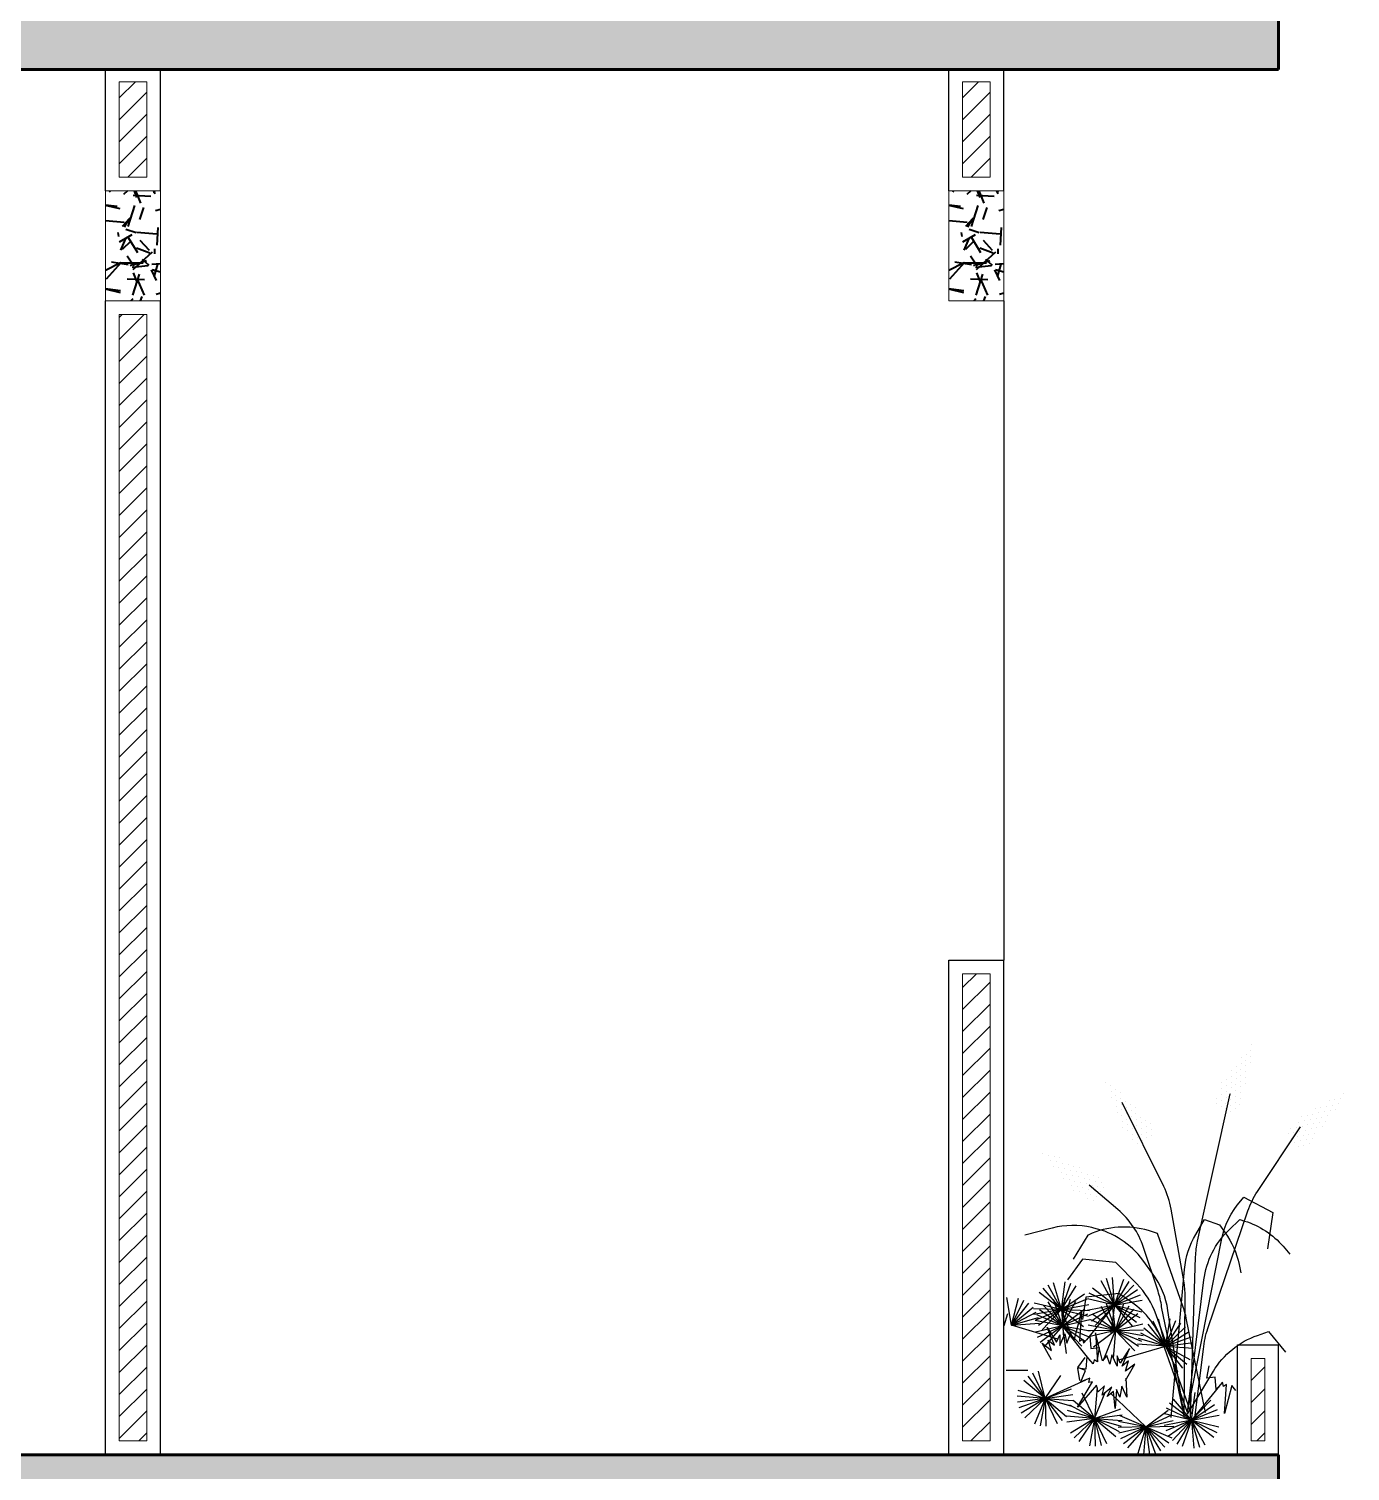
# Model space of a CAD drawing. Header units: millimetres. Extents: x -106 to 2534, y 21 to 2786.
# Drawn here: x 1316.321 to 1318.725, y 1350.731 to 1353.356 of the extents above; entities that cross this region are included whole.
import ezdxf

# ---------------------------------------------------------------- set-up
doc = ezdxf.new("R2010")
doc.units = ezdxf.units.MM
for name, color, linetype, lineweight in [('achurado', 142, 'Continuous', 9), ('fach mas atras', 62, 'Continuous', 20), ('muro adela', 202, 'Continuous', 30), ('muros', 20, 'Continuous', 30), ('placa', 162, 'Continuous', 60), ('vaciao', 102, 'Continuous', 40)]:
    doc.layers.add(name, color=color, linetype=linetype, lineweight=lineweight)
pattern_1 = [(45, (51.794525, -10.70056), (-0.01999999997, 0.01999999997), [])]
pattern_2 = [(45, (51.268475, -10.70056), (-0.01999999997, 0.01999999997), [])]

# ---------------------------------------------------------------- blocks, each defined once
blk = doc.blocks.new('*X136')
for p, q in [((5.332, 7.264), (5.332, 7.264)), ((5.391, 7.226), (5.391, 7.226)), ((5.395, 7.156), (5.395, 7.156)), ((5.399, 7.086), (5.399, 7.086)), ((5.449, 7.187), (5.449, 7.187)), ((5.453, 7.118), (5.453, 7.118)), ((5.457, 7.048), (5.457, 7.048)), ((5.507, 7.149), (5.507, 7.149)), ((5.511, 7.079), (5.511, 7.079)), ((5.57, 7.041), (5.57, 7.041)), ((5.461, 6.978), (5.461, 6.978)), ((5.466, 6.908), (5.466, 6.908)), ((5.516, 7.009), (5.516, 7.009)), ((5.52, 6.94), (5.52, 6.94)), ((5.524, 6.87), (5.524, 6.87)), ((5.574, 6.971), (5.574, 6.971)), ((5.578, 6.901), (5.578, 6.901)), ((5.628, 7.002), (5.628, 7.002)), ((5.632, 6.932), (5.632, 6.932)), ((5.636, 6.863), (5.636, 6.863)), ((5.686, 6.964), (5.686, 6.964)), ((5.69, 6.894), (5.69, 6.894)), ((5.528, 6.8), (5.528, 6.8)), ((5.532, 6.73), (5.532, 6.73)), ((5.582, 6.831), (5.582, 6.831)), ((5.586, 6.762), (5.586, 6.762)), ((5.591, 6.692), (5.591, 6.692)), ((5.641, 6.793), (5.641, 6.793)), ((5.645, 6.723), (5.645, 6.723)), ((5.695, 6.824), (5.695, 6.824)), ((5.699, 6.754), (5.699, 6.754)), ((5.749, 6.855), (5.749, 6.855)), ((5.753, 6.786), (5.753, 6.786)), ((5.757, 6.716), (5.757, 6.716)), ((5.807, 6.817), (5.807, 6.817)), ((5.811, 6.747), (5.811, 6.747)), ((5.865, 6.778), (5.865, 6.778)), ((5.87, 6.709), (5.87, 6.709)), ((5.649, 6.653), (5.649, 6.653)), ((5.653, 6.584), (5.653, 6.584)), ((5.703, 6.685), (5.703, 6.685)), ((5.707, 6.615), (5.707, 6.615)), ((5.711, 6.545), (5.711, 6.545)), ((5.761, 6.646), (5.761, 6.646)), ((5.766, 6.576), (5.766, 6.576)), ((5.815, 6.677), (5.815, 6.677)), ((5.82, 6.608), (5.82, 6.608)), ((5.874, 6.639), (5.874, 6.639))]:
    blk.add_line(p, q)

msp = doc.modelspace()

# ---------------------------------------------------------------- hatches: boundary and pattern name
h = msp.add_hatch()
h.set_pattern_fill('GRAVEL', color=256, scale=0.025, style=0)
h.set_pattern_definition([(228.0128, (35.018797, 2.78968), (-5.0800043165, -5.7150070224), [0.08543025, -8.457625]), (184.9697, (34.961647, 2.72618), (7.62001232654, 0.63499551885), [0.14660125, -14.5135]), (132.5104, (34.815597, 2.71348), (6.3499953796, -6.9850068231), [0.1033705, -10.233675]), (267.2737, (34.567947, 2.55473), (0.6349972427, 12.69999591334), [0.13350125, -13.2166]), (292.8337, (34.561597, 2.42138), (-3.1750090139, 7.6200043325), [0.1309085, -12.95995]), (357.2737, (34.612397, 2.30073), (-12.69999591334, 0.6349972427), [0.13350125, -13.2166]), (37.6942, (34.745747, 2.29438), (-8.2550052153, -6.34999433925), [0.1765485, -17.478275]), (72.2553, (34.885447, 2.40233), (4.44500889137, 13.9700040515), [0.16668, -16.501325]), (121.4296, (34.936247, 2.56108), (-5.0800013088, 8.25499029), [0.13395325, -13.261375]), (175.2364, (34.866397, 2.67538), (6.9849945133, -0.6349940407), [0.15292825, -7.493475]), (222.3974, (34.713997, 2.68808), (-7.6200002293, -6.98499091266), [0.1977695, -19.5792]), (138.8141, (35.196597, 2.54838), (-4.4449971686, 3.8099941393), [0.06750125, -6.68265]), (171.4692, (35.145797, 2.59283), (8.2549873989, -1.2700032), [0.1284205, -12.71365]), (225, (35.0188, 2.6119), (-1e-16, -0.63499957), [0.08980225, -0.8082225]), (203.1986, (34.97435, 2.68808), (3.1750107064, 1.2700055686), [0.04836025, -4.78765]), (291.8014, (34.9299, 2.66903), (-0.6350004455, 1.905001227), [0.0683915, -3.3512]), (30.9638, (34.9553, 2.60553), (1.904997989, 1.2700009897), [0.11108, -3.591575]), (161.5651, (35.05055, 2.66268), (1.27000058, -0.634999056), [0.08032175, -1.927725]), (16.3895, (34.561597, 2.66903), (6.3500035035, 1.9049960375), [0.112522, -11.1397]), (70.3462, (34.669547, 2.70078), (-2.5399929222, -6.9849901221), [0.09439975, -9.34555]), (293.1986, (35.05055, 2.78968), (-1.2700055686, 3.1750107064), [0.09672, -4.7393]), (343.6105, (35.088647, 2.70078), (-6.3500035035, 1.9049960375), [0.112522, -11.1397]), (339.444, (34.5616, 2.27533), (-3.175003941, 1.269998459), [0.10850875, -5.316925]), (294.7751, (34.663197, 2.23723), (-3.1749926009, 6.9849967565), [0.090918, -9.0009]), (66.8014, (35.0569, 2.15468), (1.2700055686, 3.1750107064), [0.09672, -4.7393]), (17.354, (35.094997, 2.24358), (-8.2550004455, -2.5399961689), [0.10644575, -10.5381]), (69.444, (34.74575, 2.15468), (-1.269998459, -3.175003941), [0.0542545, -5.3712]), (101.3099, (35.0188, 2.15468), (-0.634996866, 2.539991865), [0.03237875, -3.2055]), (165.9638, (35.01245, 2.18643), (1.905001339, -0.634998901), [0.1309085, -2.4872625]), (186.009, (34.885447, 2.21818), (6.3499906361, 0.63499851714), [0.12131675, -12.01035]), (303.6901, (34.9553, 2.54838), (-0.635000218, 1.269998775), [0.091581, -2.197945]), (353.1572, (35.006097, 2.47218), (10.79500446416, -1.2700056879), [0.15988925, -15.829]), (60.9454, (35.164847, 2.45313), (-2.5399940915, -4.4449894027), [0.065377, -6.47235]), (90, (35.1966, 2.5103), (-0.635, 0.635), [0.0381, -0.5969]), (120.2564, (34.872747, 2.23723), (2.5399946167, -4.4449977581), [0.08821675, -8.733475]), (48.0128, (34.828297, 2.31343), (5.0800043165, 5.7150070224), [0.17086075, -8.3722]), (0, (34.9426, 2.4404), (0.635, 0.635), [0.1651, -0.4699]), (325.3048, (35.107697, 2.44043), (-6.3499889977, 4.4450004226), [0.1004025, -9.939825]), (254.0546, (35.19025, 2.38328), (-0.63500162, -2.540006051), [0.09245725, -4.530425]), (207.646, (35.164847, 2.29438), (-12.06499576226, -6.3500039937), [0.15053625, -14.903125]), (175.4261, (35.031497, 2.22453), (-8.2550019012, 0.6349969278), [0.15925725, -15.76645]), (175.4261, (35.031497, 2.22453), (-8.2550019012, 0.6349969278), [0.15925725, -15.76645])])
h.paths.add_polyline_path([(1308.826, 1353.4608), (1308.826, 1353.2819), (1318.5948, 1353.2819), (1318.5948, 1353.4608)])
h = msp.add_hatch()
h.set_pattern_fill('GRAVEL', color=256, scale=0.025, style=0)
h.set_pattern_definition([(228.0128, (35.018797, 0.08968), (-5.0800043165, -5.7150070224), [0.08543025, -8.457625]), (184.9697, (34.961647, 0.02618), (7.62001232654, 0.63499551885), [0.14660125, -14.5135]), (132.5104, (34.815597, 0.01348), (6.3499953796, -6.9850068231), [0.1033705, -10.233675]), (267.2737, (34.567947, -0.14527), (0.6349972427, 12.69999591334), [0.13350125, -13.2166]), (292.8337, (34.561597, -0.27862), (-3.1750090139, 7.6200043325), [0.1309085, -12.95995]), (357.2737, (34.612397, -0.39927), (-12.69999591334, 0.6349972427), [0.13350125, -13.2166]), (37.6942, (34.745747, -0.40562), (-8.2550052153, -6.34999433925), [0.1765485, -17.478275]), (72.2553, (34.885447, -0.29767), (4.44500889137, 13.9700040515), [0.16668, -16.501325]), (121.4296, (34.936247, -0.13892), (-5.0800013088, 8.25499029), [0.13395325, -13.261375]), (175.2364, (34.866397, -0.02462), (6.9849945133, -0.6349940407), [0.15292825, -7.493475]), (222.3974, (34.713997, -0.01192), (-7.6200002293, -6.98499091266), [0.1977695, -19.5792]), (138.8141, (35.196597, -0.15162), (-4.4449971686, 3.8099941393), [0.06750125, -6.68265]), (171.4692, (35.145797, -0.10717), (8.2549873989, -1.2700032), [0.1284205, -12.71365]), (225, (35.0188, -0.0881), (-1e-16, -0.63499957), [0.08980225, -0.8082225]), (203.1986, (34.97435, -0.01192), (3.1750107064, 1.2700055686), [0.04836025, -4.78765]), (291.8014, (34.9299, -0.03097), (-0.6350004455, 1.905001227), [0.0683915, -3.3512]), (30.9638, (34.9553, -0.09447), (1.904997989, 1.2700009897), [0.11108, -3.591575]), (161.5651, (35.05055, -0.03732), (1.27000058, -0.634999056), [0.08032175, -1.927725]), (16.3895, (34.561597, -0.03097), (6.3500035035, 1.9049960375), [0.112522, -11.1397]), (70.3462, (34.669547, 0.00078), (-2.5399929222, -6.9849901221), [0.09439975, -9.34555]), (293.1986, (35.05055, 0.08968), (-1.2700055686, 3.1750107064), [0.09672, -4.7393]), (343.6105, (35.088647, 0.00078), (-6.3500035035, 1.9049960375), [0.112522, -11.1397]), (339.444, (34.5616, -0.42467), (-3.175003941, 1.269998459), [0.10850875, -5.316925]), (294.7751, (34.663197, -0.46277), (-3.1749926009, 6.9849967565), [0.090918, -9.0009]), (66.8014, (35.0569, -0.54532), (1.2700055686, 3.1750107064), [0.09672, -4.7393]), (17.354, (35.094997, -0.45642), (-8.2550004455, -2.5399961689), [0.10644575, -10.5381]), (69.444, (34.74575, -0.54532), (-1.269998459, -3.175003941), [0.0542545, -5.3712]), (101.3099, (35.0188, -0.54532), (-0.634996866, 2.539991865), [0.03237875, -3.2055]), (165.9638, (35.01245, -0.51357), (1.905001339, -0.634998901), [0.1309085, -2.4872625]), (186.009, (34.885447, -0.48182), (6.3499906361, 0.63499851714), [0.12131675, -12.01035]), (303.6901, (34.9553, -0.15162), (-0.635000218, 1.269998775), [0.091581, -2.197945]), (353.1572, (35.006097, -0.22782), (10.79500446416, -1.2700056879), [0.15988925, -15.829]), (60.9454, (35.164847, -0.24687), (-2.5399940915, -4.4449894027), [0.065377, -6.47235]), (90, (35.1966, -0.1897), (-0.635, 0.635), [0.0381, -0.5969]), (120.2564, (34.872747, -0.46277), (2.5399946167, -4.4449977581), [0.08821675, -8.733475]), (48.0128, (34.828297, -0.38657), (5.0800043165, 5.7150070224), [0.17086075, -8.3722]), (0, (34.9426, -0.2596), (0.635, 0.635), [0.1651, -0.4699]), (325.3048, (35.107697, -0.25957), (-6.3499889977, 4.4450004226), [0.1004025, -9.939825]), (254.0546, (35.19025, -0.31672), (-0.63500162, -2.540006051), [0.09245725, -4.530425]), (207.646, (35.164847, -0.40562), (-12.06499576226, -6.3500039937), [0.15053625, -14.903125]), (175.4261, (35.031497, -0.47547), (-8.2550019012, 0.6349969278), [0.15925725, -15.76645]), (175.4261, (35.031497, -0.47547), (-8.2550019012, 0.6349969278), [0.15925725, -15.76645])])
h.paths.add_polyline_path([(1318.5948, 1350.7608), (1307.4457, 1350.7608), (1307.4457, 1350.5819), (1318.5948, 1350.5819)])
at = {"layer": 'achurado'}
h = msp.add_hatch(dxfattribs=at)
h.set_pattern_fill('JIS_WOOD', color=256, scale=0.04, style=0)
h.set_pattern_definition(pattern_1)
h.paths.add_polyline_path([(1316.5354, 1353.2596), (1316.4854, 1353.2596), (1316.4854, 1353.0858), (1316.5354, 1353.0858)])
h = msp.add_hatch(dxfattribs=at)
h.set_pattern_fill('JIS_WOOD', color=256, scale=0.04, style=0)
h.set_pattern_definition([(45, (53.328856, -10.70056), (-0.01999999997, 0.01999999997), [])])
h.paths.add_polyline_path([(1318.0698, 1353.2596), (1318.0198, 1353.2596), (1318.0198, 1353.0858), (1318.0698, 1353.0858)])
h = msp.add_hatch(dxfattribs=at)
h.set_pattern_fill('JIS_WOOD', color=256, scale=0.04, style=0)
h.set_pattern_definition(pattern_1)
h.paths.add_polyline_path([(1316.4854, 1350.7858), (1316.5354, 1350.7858), (1316.5354, 1352.8358), (1316.4854, 1352.8358)])
h = msp.add_hatch(dxfattribs=at)
h.set_pattern_fill('JIS_WOOD', color=256, scale=0.04, style=0)
h.set_pattern_definition(pattern_2)
h.paths.add_polyline_path([(1318.0698, 1351.6358), (1318.0198, 1351.6358), (1318.0198, 1350.7858), (1318.0698, 1350.7858)])
h = msp.add_hatch(dxfattribs=at)
h.set_pattern_fill('JIS_WOOD', color=256, scale=0.04, style=0)
h.set_pattern_definition(pattern_2)
h.paths.add_polyline_path([(1318.5698, 1350.9358), (1318.5448, 1350.9358), (1318.5448, 1350.7858), (1318.5698, 1350.7858)])
at = {"layer": 'vaciao'}
h = msp.add_hatch(dxfattribs=at)
h.set_pattern_fill('GRAVEL', color=256, scale=0.006, style=0)
h.set_pattern_definition([(228.0128, (46.1, -0.299498), (-1.219201035954, -1.37160168537), [0.02050326, -2.02983]), (184.9697, (46.0862836, -0.3147385), (1.82880295837, 0.152398924523), [0.0351843, -3.48324]), (132.5104, (46.051232, -0.317786), (1.5239988911, -1.676401637548), [0.02480892, -2.456082]), (267.2737, (45.991796, -0.3558865), (0.15239933825, 3.047999019202), [0.0320403, -3.171984]), (292.8337, (45.990272, -0.3878905), (-0.76200216333, 1.828801039803), [0.03141804, -3.110388]), (357.2737, (46.002464, -0.4168465), (-3.047999019202, 0.15239933825), [0.0320403, -3.171984]), (37.6942, (46.0344676, -0.4183705), (-1.981201251674, -1.523998641419), [0.04237164, -4.194786]), (72.2553, (46.0679956, -0.3924625), (1.066802133928, 3.352800972362), [0.0400032, -3.960318]), (121.4296, (46.080188, -0.3543625), (-1.219200314116, 1.981197669598), [0.03214878, -3.18273]), (175.2364, (46.063424, -0.32693), (1.67639868318, -0.15239856976), [0.03670278, -1.798434]), (222.3974, (46.0268476, -0.3238825), (-1.828800055034, -1.676397819038), [0.04746468, -4.699008]), (138.8141, (46.142672, -0.35741), (-1.06679932045, 0.91439859343), [0.0162003, -1.603836]), (171.4692, (46.13048, -0.3467425), (1.981196975735, -0.304800768003), [0.03082092, -3.051276]), (225, (46.1, -0.34217), (-3e-17, -0.152399896), [0.02155254, -0.1939734]), (203.1986, (46.089332, -0.323882), (0.76200256954, 0.30480133646), [0.01160646, -1.149036]), (291.8014, (46.078664, -0.328454), (-0.1524001069, 0.45720029452), [0.01641396, -0.804288]), (30.9638, (46.08476, -0.343694), (0.4571995173, 0.30480023752), [0.0266592, -0.861978]), (161.5651, (46.10762, -0.32998), (0.3048001391, -0.1523997733), [0.01927722, -0.462654]), (16.3895, (45.990272, -0.3284545), (1.52400084084, 0.457199049), [0.02700528, -2.673528]), (70.3462, (46.01618, -0.320834), (-0.60959830132, -1.67639762931), [0.02265594, -2.242932]), (293.1986, (46.10762, -0.299498), (-0.30480133646, 0.76200256954), [0.0232128, -1.137432]), (343.6105, (46.116764, -0.3208345), (-1.52400084084, 0.457199049), [0.02700528, -2.673528]), (339.444, (45.990272, -0.422942), (-0.76200094586, 0.30479963016), [0.0260421, -1.276062]), (294.7751, (46.014656, -0.432086), (-0.76199822422, 1.67639922157), [0.02182032, -2.160216]), (66.8014, (46.109144, -0.451898), (0.30480133646, 0.76200256954), [0.0232128, -1.137432]), (17.354, (46.118288, -0.4305625), (-1.98120010691, -0.609599080536), [0.02554698, -2.529144]), (69.444, (46.034468, -0.451898), (-0.30479963016, -0.76200094586), [0.01302108, -1.289088]), (101.3099, (46.1, -0.451898), (-0.15239924777, 0.60959804765), [0.0077709, -0.76932]), (165.9638, (46.098476, -0.44428), (0.4572003213, -0.15239973625), [0.03141804, -0.596943]), (186.009, (46.067996, -0.4366585), (1.523997752666, 0.152399644113), [0.02911602, -2.882484]), (303.6901, (46.08476, -0.35741), (-0.1524000523, 0.304799706), [0.02197944, -0.5275068]), (353.1572, (46.0969516, -0.3756985), (2.590801071399, -0.3048013651), [0.03837342, -3.79896]), (60.9454, (46.135052, -0.38027), (-0.60959858195, -1.06679745665), [0.01569048, -1.553364]), (90, (46.14267, -0.36655), (-0.1524, 0.1524), [0.009144, -0.143256]), (120.2564, (46.064948, -0.432086), (0.60959870801, -1.06679946195), [0.02117202, -2.096034]), (48.0128, (46.05428, -0.413798), (1.219201035954, 1.37160168537), [0.04100658, -2.009328]), (0, (46.08171, -0.38332), (0.1524, 0.1524), [0.039624, -0.112776]), (325.3048, (46.121336, -0.383318), (-1.523997359457, 1.06680010143), [0.0240966, -2.385558]), (254.0546, (46.141148, -0.397034), (-0.15240038878, -0.6096014522), [0.02218974, -1.087302]), (207.646, (46.1350516, -0.4183705), (-2.895598982941, -1.524000958483), [0.0361287, -3.57675]), (175.4261, (46.1030476, -0.4351345), (-1.981200456285, 0.152399262673), [0.03822174, -3.783948]), (175.4261, (46.1030476, -0.4351345), (-1.981200456285, 0.152399262673), [0.03822174, -3.783948])])
h.paths.add_polyline_path([(1316.5604, 1353.0608), (1316.4604, 1353.0608), (1316.4604, 1352.8608), (1316.5604, 1352.8608)])
h = msp.add_hatch(dxfattribs=at)
h.set_pattern_fill('GRAVEL', color=256, scale=0.006, style=0)
h.set_pattern_definition([(228.0128, (47.63433, -0.299498), (-1.219201035954, -1.37160168537), [0.02050326, -2.02983]), (184.9697, (47.620614, -0.3147385), (1.82880295837, 0.152398924523), [0.0351843, -3.48324]), (132.5104, (47.585562, -0.317786), (1.5239988911, -1.676401637548), [0.02480892, -2.456082]), (267.2737, (47.526126, -0.3558865), (0.15239933825, 3.047999019202), [0.0320403, -3.171984]), (292.8337, (47.524602, -0.3878905), (-0.76200216333, 1.828801039803), [0.03141804, -3.110388]), (357.2737, (47.536794, -0.4168465), (-3.047999019202, 0.15239933825), [0.0320403, -3.171984]), (37.6942, (47.568798, -0.4183705), (-1.981201251674, -1.523998641419), [0.04237164, -4.194786]), (72.2553, (47.602326, -0.3924625), (1.066802133928, 3.352800972362), [0.0400032, -3.960318]), (121.4296, (47.614518, -0.3543625), (-1.219200314116, 1.981197669598), [0.03214878, -3.18273]), (175.2364, (47.597754, -0.32693), (1.67639868318, -0.15239856976), [0.03670278, -1.798434]), (222.3974, (47.561178, -0.3238825), (-1.828800055034, -1.676397819038), [0.04746468, -4.699008]), (138.8141, (47.677002, -0.35741), (-1.06679932045, 0.91439859343), [0.0162003, -1.603836]), (171.4692, (47.66481, -0.3467425), (1.981196975735, -0.304800768003), [0.03082092, -3.051276]), (225, (47.63433, -0.34217), (-3e-17, -0.152399896), [0.02155254, -0.1939734]), (203.1986, (47.623662, -0.323882), (0.76200256954, 0.30480133646), [0.01160646, -1.149036]), (291.8014, (47.612994, -0.328454), (-0.1524001069, 0.45720029452), [0.01641396, -0.804288]), (30.9638, (47.61909, -0.343694), (0.4571995173, 0.30480023752), [0.0266592, -0.861978]), (161.5651, (47.64195, -0.32998), (0.3048001391, -0.1523997733), [0.01927722, -0.462654]), (16.3895, (47.524602, -0.3284545), (1.52400084084, 0.457199049), [0.02700528, -2.673528]), (70.3462, (47.55051, -0.320834), (-0.60959830132, -1.67639762931), [0.02265594, -2.242932]), (293.1986, (47.64195, -0.299498), (-0.30480133646, 0.76200256954), [0.0232128, -1.137432]), (343.6105, (47.651094, -0.3208345), (-1.52400084084, 0.457199049), [0.02700528, -2.673528]), (339.444, (47.524602, -0.422942), (-0.76200094586, 0.30479963016), [0.0260421, -1.276062]), (294.7751, (47.548986, -0.432086), (-0.76199822422, 1.67639922157), [0.02182032, -2.160216]), (66.8014, (47.643474, -0.451898), (0.30480133646, 0.76200256954), [0.0232128, -1.137432]), (17.354, (47.652618, -0.4305625), (-1.98120010691, -0.609599080536), [0.02554698, -2.529144]), (69.444, (47.568798, -0.451898), (-0.30479963016, -0.76200094586), [0.01302108, -1.289088]), (101.3099, (47.63433, -0.451898), (-0.15239924777, 0.60959804765), [0.0077709, -0.76932]), (165.9638, (47.632806, -0.44428), (0.4572003213, -0.15239973625), [0.03141804, -0.596943]), (186.009, (47.602326, -0.4366585), (1.523997752666, 0.152399644113), [0.02911602, -2.882484]), (303.6901, (47.61909, -0.35741), (-0.1524000523, 0.304799706), [0.02197944, -0.5275068]), (353.1572, (47.631282, -0.3756985), (2.590801071399, -0.3048013651), [0.03837342, -3.79896]), (60.9454, (47.669382, -0.38027), (-0.60959858195, -1.06679745665), [0.01569048, -1.553364]), (90, (47.677, -0.36655), (-0.1524, 0.1524), [0.009144, -0.143256]), (120.2564, (47.599278, -0.432086), (0.60959870801, -1.06679946195), [0.02117202, -2.096034]), (48.0128, (47.58861, -0.413798), (1.219201035954, 1.37160168537), [0.04100658, -2.009328]), (0, (47.61604, -0.38332), (0.1524, 0.1524), [0.039624, -0.112776]), (325.3048, (47.655666, -0.383318), (-1.523997359457, 1.06680010143), [0.0240966, -2.385558]), (254.0546, (47.675478, -0.397034), (-0.15240038878, -0.6096014522), [0.02218974, -1.087302]), (207.646, (47.669382, -0.4183705), (-2.895598982941, -1.524000958483), [0.0361287, -3.57675]), (175.4261, (47.637378, -0.4351345), (-1.981200456285, 0.152399262673), [0.03822174, -3.783948]), (175.4261, (47.637378, -0.4351345), (-1.981200456285, 0.152399262673), [0.03822174, -3.783948])])
h.paths.add_polyline_path([(1318.0948, 1353.0608), (1317.9948, 1353.0608), (1317.9948, 1352.8608), (1318.0948, 1352.8608)])

# ---------------------------------------------------------------- linework, layer by layer
at = {"color": 74}
for p, q in [((1318.1996, 1351.0249), (1318.1666, 1351.0636)), ((1318.1996, 1351.0249), (1318.1754, 1351.0696)), ((1318.1996, 1351.0249), (1318.1852, 1351.0736)), ((1318.1996, 1351.0249), (1318.2063, 1351.0753)), ((1318.1996, 1351.0249), (1318.2166, 1351.0728)), ((1318.1996, 1351.0249), (1318.2262, 1351.0682)), ((1318.2962, 1351.0327), (1318.2559, 1351.0637)), ((1318.2962, 1351.0327), (1318.272, 1351.0774)), ((1318.2962, 1351.0327), (1318.2818, 1351.0814)), ((1318.2962, 1351.0327), (1318.2923, 1351.0833)), ((1318.2962, 1351.0327), (1318.3132, 1351.0805)), ((1318.2962, 1351.0327), (1318.3228, 1351.0759)), ((1318.2962, 1351.0327), (1318.3312, 1351.0695)), ((1318.2962, 1351.0327), (1318.3381, 1351.0614)), ((1318.109, 1350.9966), (1318.1004, 1351.0467)), ((1318.109, 1350.9966), (1318.1215, 1351.0458)), ((1318.109, 1350.9966), (1318.1315, 1351.0421)), ((1318.109, 1350.9966), (1318.1404, 1351.0365)), ((1318.1996, 1351.0249), (1318.1502, 1351.0368)), ((1318.1996, 1351.0249), (1318.1593, 1351.0559)), ((1318.2017, 1350.9955), (1318.1753, 1351.0389)), ((1318.2017, 1350.9955), (1318.1849, 1351.0434)), ((1318.1996, 1351.0249), (1318.2415, 1351.0536)), ((1318.1996, 1351.0249), (1318.2466, 1351.0443)), ((1318.2017, 1350.9955), (1318.2059, 1351.0461)), ((1318.2017, 1350.9955), (1318.2163, 1351.0441)), ((1318.2017, 1350.9955), (1318.2261, 1351.04)), ((1318.2962, 1351.0327), (1318.2468, 1351.0446)), ((1318.2962, 1351.0327), (1318.2503, 1351.0546)), ((1318.2982, 1350.9871), (1318.2815, 1351.0351)), ((1318.2982, 1350.9871), (1318.2918, 1351.0375)), ((1318.2962, 1351.0327), (1318.3432, 1351.052)), ((1318.2962, 1351.0327), (1318.3462, 1351.0418)), ((1318.2982, 1350.9871), (1318.3129, 1351.0357)), ((1318.0956, 1350.996), (1318.1019, 1351.0179)), ((1318.109, 1350.9966), (1318.148, 1351.029)), ((1318.109, 1350.9966), (1318.1539, 1351.0202)), ((1318.109, 1350.9966), (1318.1579, 1351.0103)), ((1318.1996, 1351.0249), (1318.1488, 1351.0263)), ((1318.1996, 1351.0249), (1318.1496, 1351.0157)), ((1318.1996, 1351.0249), (1318.1526, 1351.0055)), ((1318.2017, 1350.9955), (1318.1548, 1351.0151)), ((1318.1996, 1351.0249), (1318.1577, 1350.9962)), ((1318.2017, 1350.9955), (1318.1599, 1351.0244)), ((1318.1996, 1351.0249), (1318.1645, 1350.9881)), ((1318.2017, 1350.9955), (1318.1669, 1351.0325)), ((1318.1996, 1351.0249), (1318.2496, 1351.0341)), ((1318.1996, 1351.0249), (1318.2398, 1350.9939)), ((1318.1996, 1351.0249), (1318.249, 1351.013)), ((1318.1996, 1351.0249), (1318.2504, 1351.0235)), ((1318.1996, 1351.0249), (1318.2035, 1350.9742)), ((1318.2206, 1350.9722), (1318.1996, 1351.0249)), ((1318.2017, 1350.9955), (1318.2421, 1351.0262)), ((1318.2017, 1350.9955), (1318.2477, 1351.0171)), ((1318.223, 1350.9692), (1318.2364, 1351.0203)), ((1318.2364, 1351.0203), (1318.2325, 1350.9673)), ((1318.2457, 1350.97), (1318.2962, 1351.0327)), ((1318.2962, 1351.0327), (1318.2462, 1351.0235)), ((1318.2962, 1351.0327), (1318.2492, 1351.0133)), ((1318.2962, 1351.0327), (1318.2542, 1351.0039)), ((1318.2982, 1350.9871), (1318.2565, 1351.0161)), ((1318.2962, 1351.0327), (1318.2611, 1350.9959)), ((1318.2982, 1350.9871), (1318.2719, 1351.0305)), ((1318.2962, 1351.0327), (1318.2895, 1350.9823)), ((1318.2962, 1351.0327), (1318.3291, 1350.994)), ((1318.2962, 1351.0327), (1318.3456, 1351.0207)), ((1318.2962, 1351.0327), (1318.342, 1351.0107)), ((1318.2962, 1351.0327), (1318.3364, 1351.0017)), ((1318.2982, 1350.9871), (1318.3227, 1351.0316)), ((1318.2982, 1350.9871), (1318.3314, 1351.0256)), ((1318.2982, 1350.9871), (1318.3387, 1351.0178)), ((1318.109, 1350.9966), (1318.1597, 1350.9999)), ((1318.1932, 1350.9711), (1318.109, 1350.9966)), ((1318.2017, 1350.9955), (1318.1518, 1351.005)), ((1318.2017, 1350.9955), (1318.1522, 1350.9838)), ((1318.2017, 1350.9955), (1318.1557, 1350.9738)), ((1318.2017, 1350.9955), (1318.1612, 1350.9647)), ((1318.2017, 1350.9955), (1318.1685, 1350.957)), ((1318.187, 1350.9599), (1318.1739, 1350.9921)), ((1318.1739, 1350.9921), (1318.1908, 1350.9655)), ((1318.2017, 1350.9955), (1318.2511, 1351.0071)), ((1318.2017, 1350.9955), (1318.2081, 1350.945)), ((1318.2017, 1350.9955), (1318.2365, 1350.9584)), ((1318.2017, 1350.9955), (1318.2434, 1350.9665)), ((1318.2017, 1350.9955), (1318.2485, 1350.9758)), ((1318.2017, 1350.9955), (1318.2516, 1350.986)), ((1318.2518, 1350.9325), (1318.2017, 1350.9955)), ((1318.2982, 1350.9871), (1318.2474, 1350.986)), ((1318.2982, 1350.9871), (1318.2483, 1350.9966)), ((1318.2982, 1350.9871), (1318.2487, 1350.9754)), ((1318.2982, 1350.9871), (1318.2514, 1351.0067)), ((1318.2982, 1350.9871), (1318.2577, 1350.9563)), ((1318.2744, 1350.9315), (1318.2614, 1350.9827)), ((1318.2614, 1350.9827), (1318.265, 1350.9297)), ((1318.2768, 1350.9345), (1318.2982, 1350.9871)), ((1318.2982, 1350.9871), (1318.294, 1350.9364)), ((1318.2982, 1350.9871), (1318.3477, 1350.9987)), ((1318.2982, 1350.9871), (1318.349, 1350.9882)), ((1318.2982, 1350.9871), (1318.3481, 1350.9776)), ((1318.2982, 1350.9871), (1318.3451, 1350.9674)), ((1318.2982, 1350.9871), (1318.34, 1350.9581)), ((1318.2982, 1350.9871), (1318.333, 1350.95)), ((1318.3887, 1350.9582), (1318.3498, 1350.9909)), ((1318.3887, 1350.9582), (1318.3574, 1350.9982)), ((1318.3887, 1350.9582), (1318.3664, 1351.0039)), ((1318.3887, 1350.9582), (1318.3764, 1351.0075)), ((1318.3887, 1350.9582), (1318.3976, 1351.0082)), ((1318.3887, 1350.9582), (1318.4078, 1351.0052)), ((1318.3887, 1350.9582), (1318.4171, 1351.0002)), ((1318.3887, 1350.9582), (1318.4253, 1350.9934)), ((1318.3887, 1350.9582), (1318.4318, 1350.985)), ((1318.1813, 1350.9336), (1318.1644, 1350.9637)), ((1318.1644, 1350.9637), (1318.1813, 1350.9504)), ((1318.1813, 1350.9504), (1318.1757, 1350.9694)), ((1318.1757, 1350.9694), (1318.187, 1350.9599)), ((1318.1908, 1350.9655), (1318.1966, 1350.9788)), ((1318.1965, 1350.9598), (1318.206, 1350.9806)), ((1318.1966, 1350.9788), (1318.1965, 1350.9598)), ((1318.206, 1350.9806), (1318.2097, 1350.9636)), ((1318.2097, 1350.9636), (1318.2155, 1350.9787)), ((1318.2155, 1350.9787), (1318.223, 1350.9692)), ((1318.2325, 1350.9673), (1318.2381, 1350.9711)), ((1318.2381, 1350.9711), (1318.24, 1350.9635)), ((1318.24, 1350.9635), (1318.2514, 1350.9767)), ((1318.2514, 1350.9767), (1318.2532, 1350.954)), ((1318.3042, 1350.9332), (1318.3887, 1350.9582)), ((1318.3887, 1350.9582), (1318.338, 1350.9618)), ((1318.3887, 1350.9582), (1318.3398, 1350.9722)), ((1318.3887, 1350.9582), (1318.3438, 1350.9821)), ((1318.3887, 1350.9582), (1318.4364, 1350.9755)), ((1318.3887, 1350.9582), (1318.439, 1350.9651)), ((1318.3887, 1350.9582), (1318.4393, 1350.9545)), ((1318.3887, 1350.9582), (1318.4335, 1350.9342)), ((1318.3887, 1350.9582), (1318.4275, 1350.9254)), ((1318.3887, 1350.9582), (1318.4199, 1350.9181)), ((1318.3887, 1350.9582), (1318.4109, 1350.9124)), ((1318.2292, 1350.9194), (1318.2428, 1350.9378)), ((1318.2461, 1350.9392), (1318.2441, 1350.9165)), ((1318.2574, 1350.9259), (1318.2461, 1350.9392)), ((1318.2532, 1350.954), (1318.2684, 1350.9558)), ((1318.2593, 1350.9335), (1318.2574, 1350.9259)), ((1318.265, 1350.9297), (1318.2593, 1350.9335)), ((1318.2684, 1350.9558), (1318.2645, 1350.9333)), ((1318.282, 1350.941), (1318.2744, 1350.9315)), ((1318.2876, 1350.9258), (1318.282, 1350.941)), ((1318.2915, 1350.9428), (1318.2876, 1350.9258)), ((1318.3009, 1350.922), (1318.2915, 1350.9428)), ((1318.3066, 1350.9276), (1318.3009, 1350.9409)), ((1318.3009, 1350.9409), (1318.3009, 1350.922)), ((1318.3237, 1350.9541), (1318.3066, 1350.9276)), ((1318.3103, 1350.922), (1318.3237, 1350.9541)), ((1318.3217, 1350.9314), (1318.3103, 1350.922)), ((1318.316, 1350.9125), (1318.3217, 1350.9314)), ((1318.0989, 1350.9146), (1318.1382, 1350.9146)), ((1318.1699, 1350.8632), (1318.1478, 1350.909)), ((1318.1699, 1350.8632), (1318.1578, 1350.9126)), ((1318.1699, 1350.8632), (1318.1985, 1350.9052)), ((1318.2441, 1350.9165), (1318.229, 1350.9184)), ((1318.229, 1350.9184), (1318.2327, 1350.8959)), ((1318.2436, 1350.9143), (1318.2292, 1350.9194)), ((1318.235, 1350.8932), (1318.2436, 1350.9143)), ((1318.3159, 1350.8957), (1318.333, 1350.9257)), ((1318.333, 1350.9257), (1318.316, 1350.9125)), ((1318.4642, 1350.9002), (1318.4681, 1350.9227)), ((1318.1699, 1350.8632), (1318.1311, 1350.8961)), ((1318.1699, 1350.8632), (1318.1388, 1350.9034)), ((1318.2431, 1350.8965), (1318.1699, 1350.8632)), ((1318.1699, 1350.8632), (1318.2177, 1350.8804)), ((1318.2288, 1350.8475), (1318.2562, 1350.8931)), ((1318.2637, 1350.8871), (1318.2288, 1350.8475)), ((1318.2511, 1350.8998), (1318.235, 1350.8932)), ((1318.2494, 1350.8922), (1318.2511, 1350.8998)), ((1318.2562, 1350.8931), (1318.2494, 1350.8922)), ((1318.2645, 1350.8833), (1318.2597, 1350.8268)), ((1318.2662, 1350.8752), (1318.2637, 1350.8871)), ((1318.2781, 1350.8862), (1318.2662, 1350.8752)), ((1318.2738, 1350.8693), (1318.2781, 1350.8862)), ((1318.2916, 1350.8836), (1318.2738, 1350.8693)), ((1318.2831, 1350.8667), (1318.2916, 1350.8836)), ((1318.3001, 1350.8793), (1318.2973, 1350.8446)), ((1318.3059, 1350.8657), (1318.3001, 1350.8793)), ((1318.3094, 1350.8852), (1318.3059, 1350.8657)), ((1318.3186, 1350.8657), (1318.3094, 1350.8852)), ((1318.317, 1350.9002), (1318.3186, 1350.8657)), ((1318.4794, 1350.9021), (1318.4642, 1350.9002)), ((1318.4812, 1350.8794), (1318.4794, 1350.9021)), ((1318.4926, 1350.8926), (1318.4812, 1350.8794)), ((1318.4945, 1350.885), (1318.4926, 1350.8926)), ((1318.5001, 1350.8888), (1318.4945, 1350.885)), ((1318.4962, 1350.8358), (1318.5001, 1350.8888)), ((1318.5096, 1350.8868), (1318.4962, 1350.8358)), ((1318.5171, 1350.8773), (1318.5096, 1350.8868)), ((1318.1699, 1350.8632), (1318.1192, 1350.867)), ((1318.1699, 1350.8632), (1318.1195, 1350.8564)), ((1318.1699, 1350.8632), (1318.1211, 1350.8775)), ((1318.1699, 1350.8632), (1318.122, 1350.8461)), ((1318.1699, 1350.8632), (1318.1266, 1350.8365)), ((1318.1699, 1350.8632), (1318.1331, 1350.8281)), ((1318.1699, 1350.8632), (1318.1506, 1350.8162)), ((1318.1699, 1350.8632), (1318.1608, 1350.8132)), ((1318.1699, 1350.8632), (1318.2202, 1350.8701)), ((1318.1699, 1350.8632), (1318.2205, 1350.8595)), ((1318.1699, 1350.8632), (1318.2187, 1350.849)), ((1318.1699, 1350.8632), (1318.2086, 1350.8304)), ((1318.1699, 1350.8632), (1318.201, 1350.823)), ((1318.1699, 1350.8632), (1318.1919, 1350.8175)), ((1318.1699, 1350.8632), (1318.1714, 1350.8124)), ((1318.2597, 1350.8268), (1318.2209, 1350.8597)), ((1318.2597, 1350.8268), (1318.2376, 1350.8726)), ((1318.2597, 1350.8268), (1318.2789, 1350.8738)), ((1318.2941, 1350.8759), (1318.2831, 1350.8667)), ((1318.2895, 1350.8721), (1318.3534, 1350.8114)), ((1318.2973, 1350.8446), (1318.2941, 1350.8759)), ((1318.4364, 1350.8234), (1318.3962, 1350.8544)), ((1318.4364, 1350.8234), (1318.4035, 1350.8621)), ((1318.4364, 1350.8234), (1318.4432, 1350.8738)), ((1318.4364, 1350.8234), (1318.4715, 1350.8602)), ((1318.4364, 1350.8234), (1318.4784, 1350.8521)), ((1318.2597, 1350.8268), (1318.209, 1350.8306)), ((1318.2597, 1350.8268), (1318.2093, 1350.82)), ((1318.2597, 1350.8268), (1318.2109, 1350.841)), ((1318.2597, 1350.8268), (1318.2149, 1350.8509)), ((1318.2597, 1350.8268), (1318.2164, 1350.8001)), ((1318.2597, 1350.8268), (1318.2229, 1350.7917)), ((1318.2597, 1350.8268), (1318.2311, 1350.7848)), ((1318.2597, 1350.8268), (1318.2506, 1350.7768)), ((1318.2597, 1350.8268), (1318.3075, 1350.844)), ((1318.2597, 1350.8268), (1318.31, 1350.8336)), ((1318.2597, 1350.8268), (1318.2612, 1350.776)), ((1318.2597, 1350.8268), (1318.2717, 1350.7774)), ((1318.2597, 1350.8268), (1318.2817, 1350.781)), ((1318.2597, 1350.8268), (1318.2984, 1350.794)), ((1318.2597, 1350.8268), (1318.3044, 1350.8027)), ((1318.2597, 1350.8268), (1318.3085, 1350.8126)), ((1318.2597, 1350.8268), (1318.3103, 1350.823)), ((1318.3534, 1350.8114), (1318.3066, 1350.8313)), ((1318.3534, 1350.8114), (1318.3939, 1350.842)), ((1318.3534, 1350.8114), (1318.3994, 1350.8329)), ((1318.4364, 1350.8234), (1318.387, 1350.8353)), ((1318.4364, 1350.8234), (1318.3906, 1350.8453)), ((1318.4364, 1350.8234), (1318.4834, 1350.8428)), ((1318.4364, 1350.8234), (1318.4864, 1350.8326)), ((1318.3534, 1350.8114), (1318.3026, 1350.8105)), ((1318.3534, 1350.8114), (1318.3035, 1350.8211)), ((1318.3534, 1350.8114), (1318.3039, 1350.8)), ((1318.3534, 1350.8114), (1318.3073, 1350.7899)), ((1318.3534, 1350.8114), (1318.3128, 1350.7808)), ((1318.3534, 1350.8114), (1318.32, 1350.7731)), ((1318.3534, 1350.8114), (1318.3385, 1350.7628)), ((1318.3534, 1350.8114), (1318.349, 1350.7608)), ((1318.3534, 1350.8114), (1318.4029, 1350.8229)), ((1318.3534, 1350.8114), (1318.4042, 1350.8124)), ((1318.3534, 1350.8114), (1318.3596, 1350.761)), ((1318.3534, 1350.8114), (1318.3699, 1350.7634)), ((1318.3534, 1350.8114), (1318.3796, 1350.7679)), ((1318.3534, 1350.8114), (1318.388, 1350.7743)), ((1318.3534, 1350.8114), (1318.395, 1350.7823)), ((1318.3534, 1350.8114), (1318.4002, 1350.7916)), ((1318.4364, 1350.8234), (1318.3864, 1350.8142)), ((1318.4364, 1350.8234), (1318.3895, 1350.804)), ((1318.4364, 1350.8234), (1318.3945, 1350.7947)), ((1318.4364, 1350.8234), (1318.4014, 1350.7866)), ((1318.4364, 1350.8234), (1318.4098, 1350.7801)), ((1318.4364, 1350.8234), (1318.4194, 1350.7755)), ((1318.4364, 1350.8234), (1318.4858, 1350.8114)), ((1318.4364, 1350.8234), (1318.4823, 1350.8014)), ((1318.4364, 1350.8234), (1318.4767, 1350.7924)), ((1318.4364, 1350.8234), (1318.4606, 1350.7787)), ((1318.4364, 1350.8234), (1318.4508, 1350.7746)), ((1318.4364, 1350.8234), (1318.4403, 1350.7727))]:
    msp.add_line(p, q, dxfattribs=at)
for points in [[(1318.4345, 1350.8281), (1318.4438, 1351.1207, -0.047244), (1318.4473, 1351.1494), (1318.5064, 1351.4173)], [(1318.4228, 1350.8281), (1318.4246, 1351.049, 0.046382), (1318.4223, 1351.0772), (1318.3994, 1351.2075, 0.071823), (1318.3857, 1351.2491), (1318.31, 1351.4016)], [(1318.4422, 1350.8281), (1318.4583, 1350.953, -0.062905), (1318.466, 1350.9906), (1318.5389, 1351.2043, -0.064422), (1318.5562, 1351.2395), (1318.6347, 1351.3577)], [(1318.4228, 1350.8313), (1318.3819, 1351.0296, 0.048422), (1318.3754, 1351.0585), (1318.3489, 1351.1381, 0.138335), (1318.3023, 1351.2069), (1318.2498, 1351.2512)], [(1318.4287, 1350.8376), (1318.4907, 1351.1514, -0.132314), (1318.5259, 1351.2228), (1318.5317, 1351.2294), (1318.5842, 1351.2013), (1318.5745, 1351.1354)], [(1318.4228, 1350.8313), (1318.3935, 1351.0229, 0.121408), (1318.3655, 1351.0905), (1318.3476, 1351.1148, 0.179194), (1318.2587, 1351.1732), (1318.2551, 1351.174, 0.120046), (1318.1826, 1351.1732), (1318.1331, 1351.1605)], [(1318.4617, 1350.8376), (1318.4268, 1351.0091, 0.034105), (1318.4213, 1351.0292), (1318.3742, 1351.1636), (1318.3581, 1351.1685, 0.184133), (1318.2493, 1351.1611), (1318.2478, 1351.1605), (1318.2207, 1351.1165)], [(1318.3995, 1350.8282), (1318.4237, 1351.0981, -0.11063), (1318.444, 1351.1618), (1318.4598, 1351.1887), (1318.487, 1351.1793), (1318.4973, 1351.1648, -0.1046), (1318.5227, 1351.1068), (1318.5259, 1351.0915)], [(1318.4287, 1350.8376), (1318.4589, 1351.0788, -0.170793), (1318.5043, 1351.1697), (1318.524, 1351.1887), (1318.5328, 1351.186, -0.13977), (1318.6031, 1351.14), (1318.6153, 1351.1259)], [(1318.4364, 1350.8344), (1318.3721, 1351.0154, 0.110269), (1318.3365, 1351.0719), (1318.2984, 1351.1104), (1318.2381, 1351.1165), (1318.2109, 1351.079)], [(1318.4287, 1350.8376), (1318.385, 1350.9625, 0.160173), (1318.3268, 1351.0384), (1318.3042, 1351.0539), (1318.244, 1351.0476), (1318.2381, 1351.0069)], [(1318.4287, 1350.8344), (1318.476, 1350.9127, -0.174548), (1318.5565, 1350.978), (1318.5764, 1350.9849), (1318.6075, 1350.9473)]]:
    msp.add_lwpolyline(points, format="xyb", dxfattribs=at)
msp.add_lwpolyline([(1318.487, 1350.886), (1318.4364, 1350.8234)], dxfattribs=at)
at = {"layer": 'achurado'}
for p, q in [((1316.4854, 1353.0858), (1316.4854, 1353.2596)), ((1316.4854, 1353.2596), (1316.5354, 1353.2596)), ((1316.5354, 1353.0858), (1316.5354, 1353.2596)), ((1318.0198, 1353.0858), (1318.0198, 1353.2596)), ((1318.0198, 1353.2596), (1318.0698, 1353.2596)), ((1318.0698, 1353.0858), (1318.0698, 1353.2596)), ((1316.4854, 1353.0858), (1316.5354, 1353.0858)), ((1318.0198, 1353.0858), (1318.0698, 1353.0858)), ((1316.4854, 1350.7858), (1316.4854, 1352.8358)), ((1316.4854, 1352.8358), (1316.5354, 1352.8358)), ((1316.5354, 1350.7858), (1316.5354, 1352.8358)), ((1318.0198, 1350.7858), (1318.0198, 1351.6358)), ((1318.0198, 1351.6358), (1318.0698, 1351.6358)), ((1318.0698, 1350.7858), (1318.0698, 1351.6358)), ((1318.5448, 1350.9358), (1318.5698, 1350.9358)), ((1318.5448, 1350.7858), (1318.5448, 1350.9358)), ((1318.5698, 1350.7858), (1318.5698, 1350.9358)), ((1316.4854, 1350.7858), (1316.5354, 1350.7858)), ((1318.0198, 1350.7858), (1318.0698, 1350.7858)), ((1318.5448, 1350.7858), (1318.5698, 1350.7858))]:
    msp.add_line(p, q, dxfattribs=at)
at = {"layer": 'fach mas atras'}
for p, q in [((1316.5604, 1353.0608), (1316.4604, 1353.0608)), ((1316.4604, 1352.8608), (1316.4604, 1353.0608)), ((1316.5604, 1352.8608), (1316.5604, 1353.0608)), ((1317.9948, 1352.8608), (1317.9948, 1353.0608)), ((1318.0948, 1353.0608), (1317.9948, 1353.0608)), ((1318.0948, 1352.8608), (1318.0948, 1353.0608)), ((1316.5604, 1352.8608), (1316.4604, 1352.8608)), ((1318.0948, 1352.8608), (1317.9948, 1352.8608))]:
    msp.add_line(p, q, dxfattribs=at)
at = {"layer": 'muro adela'}
msp.add_line((1318.0948, 1352.8608), (1318.0948, 1351.6608), dxfattribs=at)
at = {"layer": 'muros'}
for p, q in [((1316.4604, 1353.0608), (1316.4604, 1353.2819)), ((1316.5604, 1353.0608), (1316.5604, 1353.2819)), ((1317.9948, 1353.0608), (1317.9948, 1353.2819)), ((1318.0948, 1353.0608), (1318.0948, 1353.2819)), ((1316.4604, 1350.7608), (1316.4604, 1352.8608)), ((1316.5604, 1350.7608), (1316.5604, 1352.8608)), ((1317.9948, 1351.6608), (1318.0948, 1351.6608)), ((1317.9948, 1350.7608), (1317.9948, 1351.6608)), ((1318.0948, 1350.7608), (1318.0948, 1351.6608)), ((1318.5198, 1350.7608), (1318.5198, 1350.9608)), ((1318.5198, 1350.9608), (1318.5948, 1350.9608)), ((1318.5948, 1350.7608), (1318.5948, 1350.9608))]:
    msp.add_line(p, q, dxfattribs=at)
at = {"layer": 'placa'}
for p, q in [((1318.5948, 1353.2819), (1318.5948, 1353.4608)), ((1308.826, 1353.2819), (1318.5948, 1353.2819)), ((1306.6545, 1350.7608), (1318.5948, 1350.7608)), ((1318.5948, 1350.5819), (1318.5948, 1350.7608))]:
    msp.add_line(p, q, dxfattribs=at)

# ---------------------------------------------------------------- block references
at = {"color": 74}
for p, xscale, yscale, zscale, rotation in [((1317.1691, 1351.614), 0.153117416660276, 0.153117416660276, 0.153117416660276, 301.808978377256), ((1317.4873, 1352.0541), 0.1531174166602146, 0.1531174166602146, 0.1531174166602146, 278.8648635766822), ((1317.7715, 1349.9862), 0.1531174166604687, 0.1531174166604687, 0.1531174166604687, 19.67630502981653)]:
    msp.add_blockref('*X136', p, dxfattribs=dict(at, xscale=xscale, yscale=yscale, zscale=zscale, rotation=rotation))
at = {"color": 74, "xscale": 0.1531174166602796, "yscale": 0.1531174166602796, "zscale": 0.1531174166602796}
msp.add_blockref('*X136', (1317.4639, 1350.3255), dxfattribs=at)

doc.saveas('drawing.dxf')
